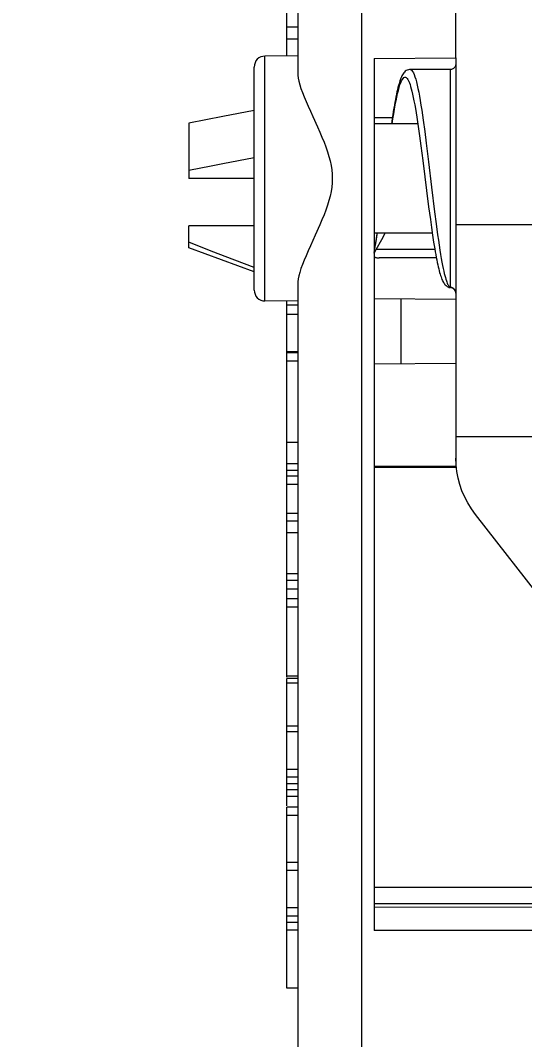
# Model space of a CAD drawing. Header units: millimetres. Extents: x -853320 to 19484, y -510814 to 9708.
# Drawn here: x 2815.64 to 2824.89, y 6538.02 to 6556.71 of the extents above; entities that cross this region are included whole.
import ezdxf
from ezdxf import colors
from ezdxf.entities.mleader import LeaderData, LeaderLine
from ezdxf.math import Vec2, Vec3

# ---------------------------------------------------------------- set-up
doc = ezdxf.new("R2010")
doc.units = ezdxf.units.MM
for name, color, linetype, lineweight in [('F_ARREDI', 7, 'Continuous', 5), ('F_ELETTRICO', 22, 'Continuous', 5), ('F_ELETTRODOMESTICI', 40, 'Continuous', 5)]:
    doc.layers.add(name, color=color, linetype=linetype, lineweight=lineweight)
doc.styles.add('DANZI-DIDASCALIE', font='Yu Gothic UI Light.ttf', dxfattribs={"height": 30})

# ---------------------------------------------------------------- blocks, each defined once
blk = doc.blocks.new('_Dot')
at = {"color": 0, "linetype": 'ByBlock', "lineweight": -2}
blk.add_line((-0.5, 0), (-1, 0), dxfattribs=at)
at = {"color": 0, "linetype": 'ByBlock', "const_width": 0.5}
blk.add_lwpolyline([(-0.25, 0, 1), (0.25, 0, 1)], format="xyb", close=True, dxfattribs=at)
blk = doc.blocks.new('BAGNO-LAVANDERIA_pianta_sol.B')
at = {"layer": 'F_ELETTRODOMESTICI', "color": 5, "ltscale": 5}
ml = blk.add_multileader_mtext('Standard', dxfattribs=at)
ml.set_content('{\\fYu Gothic UI Light|b0|i0|c128|p34;BASAMENTO c/cassetto} ditta MIELE art.WTS 610', color=5, style='DANZI-DIDASCALIE')
ml.set_leader_properties(color=256, linetype='ByLayer', lineweight=-1)
ml.set_arrow_properties(name='DOT')
ml.build(insert=Vec2(0, 0))
ml.multileader.update_dxf_attribs({"arrow_head_size": 5, "scale": 5})
ctx = ml.context
ctx.base_point, ctx.scale, ctx.char_height, ctx.arrow_head_size, ctx.landing_gap_size, ctx.plane_origin, ctx.plane_x_axis, ctx.plane_y_axis = Vec3(865728.962, 518190.635), 5, 25, 5, 10, Vec3(865691.994, 518253.274), Vec3(0, -1), Vec3(1, 0)
notes = []
notes.append((ctx, [(0, (0, 0, 0), (0, 0), (1, 0), 1, [])]))
ctx.mtext.insert, ctx.mtext.text_direction, ctx.mtext.rotation, ctx.mtext.width, ctx.mtext.flow_direction = Vec3(865741.68, 518180.635), Vec3(0, -1), 4.712389, 471.57428, 5
ml = blk.add_multileader_mtext('Standard', dxfattribs=at)
ml.set_content('{\\fYu Gothic UI Light|b0|i0|c128|p34;LAVASCIUGA} ditta MIELE art.WTD165 WPM 8/5kg', color=5, style='DANZI-DIDASCALIE')
ml.set_leader_properties(color=256, linetype='ByLayer', lineweight=-1)
ml.set_arrow_properties(name='DOT')
ml.build(insert=Vec2(0, 0))
ml.multileader.update_dxf_attribs({"arrow_head_size": 5, "scale": 5})
ctx = ml.context
ctx.base_point, ctx.scale, ctx.char_height, ctx.arrow_head_size, ctx.landing_gap_size, ctx.plane_origin, ctx.plane_x_axis, ctx.plane_y_axis = Vec3(865852.825, 518185.277), 5, 25, 5, 10, Vec3(865819.832, 518247.915), Vec3(0, -1), Vec3(1, 0)
notes.append((ctx, [(0, (0, 0, 0), (0, 0), (1, 0), 1, [])]))
ctx.mtext.insert, ctx.mtext.text_direction, ctx.mtext.rotation, ctx.mtext.width, ctx.mtext.flow_direction = Vec3(865869.518, 518175.277), Vec3(0, -1), 4.712389, 377.01669, 5
for ctx, leaders in notes:
    for number, flags, end, landing, length, lines in leaders:
        leader = LeaderData()
        leader.index, (leader.has_last_leader_line, leader.has_dogleg_vector, leader.attachment_direction) = number, flags
        leader.last_leader_point, leader.dogleg_vector, leader.dogleg_length = Vec3(end), Vec3(landing), length
        for number, points, colour, breaks in lines:
            line = LeaderLine()
            line.index, line.vertices, line.color, line.breaks = number, Vec3.list(points), colors.encode_raw_color(colour), breaks
            leader.lines.append(line)
        ctx.leaders.append(leader)

msp = doc.modelspace()

# ---------------------------------------------------------------- linework, layer by layer
at = {"layer": 'F_ELETTRICO'}
for p, q in [((2820.731, 6586.456), (2820.731, 6555.754)), ((2820.531, 6556.063), (2820.531, 6571.059)), ((2821.91, 6530.681), (2821.91, 6567.216)), ((2823.631, 6556.028), (2823.631, 6557.728)), ((2820.731, 6556.588), (2820.531, 6556.588)), ((2820.731, 6556.372), (2820.531, 6556.372)), ((2820.731, 6556.065), (2820.129, 6556.06)), ((2820.129, 6551.57), (2820.129, 6556.06)), ((2822.131, 6556.015), (2823.631, 6556.028)), ((2822.131, 6556.015), (2822.131, 6540.023)), ((2823.631, 6556.028), (2823.631, 6548.685)), ((2819.931, 6551.77), (2819.931, 6555.86)), ((2823.531, 6555.815), (2822.793, 6555.815)), ((2822.793, 6555.815), (2822.793, 6555.815)), ((2823.531, 6551.818), (2823.531, 6555.815)), ((2822.766, 6555.606), (2822.767, 6555.603)), ((2819.931, 6555.065), (2819.356, 6554.955)), ((2819.356, 6554.955), (2818.731, 6554.833)), ((2822.466, 6554.93), (2822.131, 6554.93)), ((2823.034, 6554.882), (2823.061, 6554.678)), ((2818.731, 6554.833), (2818.731, 6553.815)), ((2822.934, 6554.815), (2822.131, 6554.815)), ((2822.941, 6554.771), (2822.966, 6554.595)), ((2822.966, 6554.595), (2822.99, 6554.416)), ((2823.061, 6554.678), (2823.089, 6554.462)), ((2822.99, 6554.416), (2823.025, 6554.146)), ((2823.089, 6554.462), (2823.131, 6554.123)), ((2819.356, 6554.089), (2819.931, 6554.199)), ((2823.025, 6554.146), (2823.133, 6553.294)), ((2823.131, 6554.123), (2823.187, 6553.659)), ((2819.931, 6553.815), (2818.731, 6553.815)), ((2823.187, 6553.659), (2823.242, 6553.203)), ((2823.133, 6553.294), (2823.164, 6553.062)), ((2823.242, 6553.203), (2823.27, 6552.986)), ((2823.164, 6553.062), (2823.185, 6552.915)), ((2819.931, 6552.949), (2818.731, 6552.949)), ((2818.731, 6552.543), (2818.731, 6552.949)), ((2823.199, 6552.815), (2822.131, 6552.815)), ((2822.273, 6552.699), (2822.336, 6552.815)), ((2823.185, 6552.915), (2823.205, 6552.777)), ((2823.27, 6552.986), (2823.298, 6552.78)), ((2825.131, 6552.967), (2823.631, 6552.967)), ((2819.143, 6552.484), (2818.731, 6552.645)), ((2822.173, 6552.515), (2822.273, 6552.699)), ((2823.205, 6552.777), (2823.225, 6552.647)), ((2819.931, 6552.106), (2818.731, 6552.543)), ((2819.574, 6552.317), (2819.143, 6552.484)), ((2822.142, 6552.544), (2822.131, 6552.483)), ((2822.155, 6552.622), (2822.142, 6552.544)), ((2823.246, 6552.515), (2822.173, 6552.515)), ((2819.931, 6552.181), (2819.574, 6552.317)), ((2823.274, 6552.36), (2822.223, 6552.36)), ((2820.731, 6551.875), (2820.731, 6521.174)), ((2823.544, 6551.817), (2823.531, 6551.818)), ((2823.536, 6551.815), (2823.536, 6551.815)), ((2820.731, 6551.565), (2820.129, 6551.57)), ((2820.531, 6544.669), (2820.531, 6551.567)), ((2822.131, 6551.615), (2823.631, 6551.602)), ((2822.631, 6550.419), (2822.631, 6551.611)), ((2820.731, 6551.49), (2820.531, 6551.49)), ((2820.731, 6551.322), (2820.531, 6551.322)), ((2820.531, 6550.641), (2820.731, 6550.641)), ((2820.731, 6550.616), (2820.531, 6550.616)), ((2820.731, 6550.463), (2820.531, 6550.463)), ((2822.131, 6550.415), (2823.631, 6550.428)), ((2823.631, 6549.081), (2825.131, 6549.081)), ((2820.731, 6548.975), (2820.531, 6548.975)), ((2820.731, 6548.58), (2820.531, 6548.58)), ((2822.131, 6548.539), (2823.631, 6548.539)), ((2823.631, 6548.685), (2823.631, 6548.531)), ((2823.639, 6548.531), (2823.631, 6548.531)), ((2820.731, 6548.458), (2820.531, 6548.458)), ((2820.731, 6548.355), (2820.531, 6548.355)), ((2823.641, 6548.515), (2822.131, 6548.515)), ((2820.731, 6548.204), (2820.531, 6548.204)), ((2820.731, 6547.672), (2820.531, 6547.672)), ((2828.763, 6541.531), (2823.992, 6547.654)), ((2820.731, 6547.531), (2820.531, 6547.531)), ((2820.731, 6547.318), (2820.531, 6547.318)), ((2820.731, 6546.565), (2820.531, 6546.565)), ((2820.731, 6546.443), (2820.531, 6546.443)), ((2820.731, 6546.282), (2820.531, 6546.282)), ((2820.731, 6546.104), (2820.531, 6546.104)), ((2820.731, 6545.951), (2820.531, 6545.951)), ((2820.731, 6544.688), (2820.531, 6544.688)), ((2820.731, 6544.645), (2820.531, 6544.645)), ((2820.531, 6542.311), (2820.531, 6544.645)), ((2820.731, 6544.562), (2820.531, 6544.562)), ((2820.731, 6543.77), (2820.531, 6543.77)), ((2820.731, 6543.667), (2820.531, 6543.667)), ((2820.731, 6542.978), (2820.531, 6542.978)), ((2820.731, 6542.837), (2820.531, 6542.837)), ((2820.731, 6542.714), (2820.531, 6542.714)), ((2820.731, 6542.605), (2820.531, 6542.605)), ((2820.731, 6542.479), (2820.531, 6542.479)), ((2820.731, 6542.285), (2820.531, 6542.285)), ((2820.531, 6538.965), (2820.531, 6542.285)), ((2820.731, 6542.131), (2820.531, 6542.131)), ((2820.731, 6541.273), (2820.531, 6541.273)), ((2820.731, 6541.122), (2820.531, 6541.122)), ((2831.133, 6540.812), (2822.131, 6540.812)), ((2830.833, 6540.512), (2822.131, 6540.512)), ((2820.731, 6540.44), (2820.531, 6540.44)), ((2830.899, 6540.447), (2822.131, 6540.449)), ((2820.731, 6540.288), (2820.531, 6540.288)), ((2820.731, 6540.169), (2820.531, 6540.169)), ((2820.731, 6540.028), (2820.531, 6540.028)), ((2830.893, 6540.022), (2822.131, 6540.023)), ((2820.731, 6538.965), (2820.531, 6538.965))]:
    msp.add_line(p, q, dxfattribs=at)
for points in [[(2822.793, 6555.815), (2822.784, 6555.815), (2822.762, 6555.811), (2822.741, 6555.804), (2822.721, 6555.794), (2822.703, 6555.781), (2822.688, 6555.767), (2822.676, 6555.752), (2822.664, 6555.736), (2822.653, 6555.719), (2822.644, 6555.7), (2822.634, 6555.68), (2822.625, 6555.658), (2822.616, 6555.635), (2822.607, 6555.609), (2822.598, 6555.581), (2822.589, 6555.551), (2822.579, 6555.518), (2822.57, 6555.482), (2822.561, 6555.444), (2822.552, 6555.404), (2822.542, 6555.36), (2822.533, 6555.314), (2822.523, 6555.265), (2822.514, 6555.214), (2822.504, 6555.159), (2822.494, 6555.102), (2822.484, 6555.042), (2822.474, 6554.98), (2822.464, 6554.915), (2822.449, 6554.815)], [(2822.793, 6555.815), (2822.798, 6555.815), (2822.811, 6555.809), (2822.825, 6555.797), (2822.839, 6555.778), (2822.853, 6555.752), (2822.867, 6555.72), (2822.881, 6555.681), (2822.895, 6555.636), (2822.908, 6555.585), (2822.922, 6555.528), (2822.936, 6555.465), (2822.95, 6555.397), (2822.964, 6555.323), (2822.978, 6555.244), (2822.992, 6555.16), (2823.006, 6555.071), (2823.02, 6554.978), (2823.034, 6554.882)], [(2823.631, 6555.915), (2823.63, 6555.903), (2823.628, 6555.891), (2823.624, 6555.879), (2823.619, 6555.868), (2823.613, 6555.857), (2823.605, 6555.848), (2823.596, 6555.839), (2823.586, 6555.832), (2823.576, 6555.826), (2823.564, 6555.821), (2823.553, 6555.817), (2823.541, 6555.815), (2823.531, 6555.815)], [(2820.731, 6555.756), (2820.733, 6555.708), (2820.74, 6555.655), (2820.752, 6555.598), (2820.769, 6555.535), (2820.79, 6555.467), (2820.816, 6555.394), (2820.847, 6555.315), (2820.883, 6555.23), (2820.921, 6555.141), (2820.963, 6555.048), (2821.008, 6554.952)], [(2822.462, 6554.815), (2822.463, 6554.818), (2822.477, 6554.911), (2822.492, 6555), (2822.506, 6555.084), (2822.52, 6555.164), (2822.535, 6555.239), (2822.549, 6555.309), (2822.564, 6555.373), (2822.578, 6555.432), (2822.593, 6555.484), (2822.607, 6555.531), (2822.622, 6555.571), (2822.636, 6555.604), (2822.651, 6555.631), (2822.665, 6555.652), (2822.68, 6555.665), (2822.694, 6555.672), (2822.709, 6555.672), (2822.723, 6555.665), (2822.738, 6555.652), (2822.752, 6555.631), (2822.766, 6555.606)], [(2822.767, 6555.603), (2822.771, 6555.595), (2822.78, 6555.572)], [(2822.78, 6555.572), (2822.791, 6555.541), (2822.802, 6555.504), (2822.814, 6555.462), (2822.826, 6555.414), (2822.839, 6555.36), (2822.851, 6555.301), (2822.864, 6555.237), (2822.877, 6555.169), (2822.89, 6555.096), (2822.903, 6555.019), (2822.916, 6554.939), (2822.928, 6554.856), (2822.941, 6554.771)], [(2821.008, 6554.952), (2821.094, 6554.761), (2821.137, 6554.667), (2821.176, 6554.574), (2821.213, 6554.483), (2821.247, 6554.394), (2821.277, 6554.307), (2821.303, 6554.221), (2821.325, 6554.137), (2821.342, 6554.054), (2821.354, 6553.973), (2821.361, 6553.893), (2821.364, 6553.815)], [(2818.731, 6553.967), (2819.143, 6554.047), (2819.356, 6554.089)], [(2821.364, 6553.815), (2821.361, 6553.737), (2821.354, 6553.657), (2821.342, 6553.576), (2821.325, 6553.494), (2821.303, 6553.41), (2821.277, 6553.324), (2821.247, 6553.236), (2821.213, 6553.147), (2821.176, 6553.056), (2821.136, 6552.963)], [(2821.136, 6552.963), (2821.051, 6552.774), (2821.007, 6552.677), (2820.963, 6552.581), (2820.921, 6552.488), (2820.883, 6552.399), (2820.847, 6552.315), (2820.816, 6552.236), (2820.79, 6552.162), (2820.769, 6552.094), (2820.752, 6552.032), (2820.74, 6551.974), (2820.733, 6551.922), (2820.731, 6551.874)], [(2822.184, 6552.815), (2822.18, 6552.787), (2822.167, 6552.703), (2822.155, 6552.622)], [(2822.162, 6552.635), (2822.175, 6552.714), (2822.188, 6552.8), (2822.191, 6552.815)], [(2822.131, 6552.457), (2822.138, 6552.497), (2822.15, 6552.563), (2822.162, 6552.635)], [(2823.225, 6552.647), (2823.234, 6552.586), (2823.244, 6552.528), (2823.254, 6552.472), (2823.263, 6552.419), (2823.273, 6552.368), (2823.282, 6552.321), (2823.291, 6552.276), (2823.3, 6552.234), (2823.309, 6552.194), (2823.318, 6552.157), (2823.327, 6552.123), (2823.335, 6552.091), (2823.344, 6552.061), (2823.352, 6552.034), (2823.361, 6552.009), (2823.369, 6551.986), (2823.378, 6551.964), (2823.387, 6551.944), (2823.396, 6551.926), (2823.405, 6551.909), (2823.415, 6551.893), (2823.426, 6551.877), (2823.438, 6551.863), (2823.453, 6551.85), (2823.47, 6551.837), (2823.489, 6551.826)], [(2823.298, 6552.78), (2823.312, 6552.683), (2823.325, 6552.59), (2823.339, 6552.503), (2823.352, 6552.423), (2823.364, 6552.349), (2823.377, 6552.281), (2823.388, 6552.221), (2823.399, 6552.166), (2823.41, 6552.117), (2823.42, 6552.073), (2823.43, 6552.034), (2823.44, 6551.999), (2823.449, 6551.968), (2823.458, 6551.941), (2823.466, 6551.918), (2823.474, 6551.897), (2823.482, 6551.879), (2823.49, 6551.864), (2823.497, 6551.852)], [(2822.131, 6552.443), (2822.134, 6552.448), (2822.142, 6552.461), (2822.15, 6552.474), (2822.157, 6552.487), (2822.165, 6552.501), (2822.173, 6552.515)], [(2822.131, 6552.383), (2822.136, 6552.379), (2822.143, 6552.375), (2822.151, 6552.371), (2822.159, 6552.368), (2822.169, 6552.365), (2822.18, 6552.363), (2822.19, 6552.362), (2822.201, 6552.361), (2822.212, 6552.36), (2822.223, 6552.36)], [(2823.489, 6551.826), (2823.51, 6551.819), (2823.533, 6551.815)], [(2823.497, 6551.852), (2823.504, 6551.841), (2823.511, 6551.833), (2823.518, 6551.826), (2823.524, 6551.821), (2823.531, 6551.818)], [(2823.536, 6551.815), (2823.535, 6551.815), (2823.531, 6551.818)], [(2823.631, 6551.718), (2823.63, 6551.731), (2823.627, 6551.744), (2823.623, 6551.756), (2823.617, 6551.768), (2823.61, 6551.778), (2823.602, 6551.788), (2823.592, 6551.797), (2823.581, 6551.804), (2823.569, 6551.81), (2823.557, 6551.814), (2823.544, 6551.817)], [(2823.992, 6547.654), (2823.918, 6547.758), (2823.852, 6547.864), (2823.794, 6547.973), (2823.745, 6548.087), (2823.704, 6548.204), (2823.672, 6548.322), (2823.649, 6548.441), (2823.636, 6548.563), (2823.631, 6548.685)]]:
    msp.add_lwpolyline(points, dxfattribs=at)
for centre, radius, start, end in [((2820.131, 6555.86), 0.2, 90.5, 180), ((2820.131, 6551.77), 0.2, 180, 269.5), ((2823.531, 6551.715), 0.1, 0.0111, 86.9831)]:
    msp.add_arc(centre, radius, start, end, dxfattribs=at)

# ---------------------------------------------------------------- block references
at = {"layer": 'F_ARREDI', "color": 2, "lineweight": 5}
msp.add_blockref('BAGNO-LAVANDERIA_pianta_sol.B', (-853319.899, -510814.178), dxfattribs=at)

doc.saveas('drawing.dxf')
